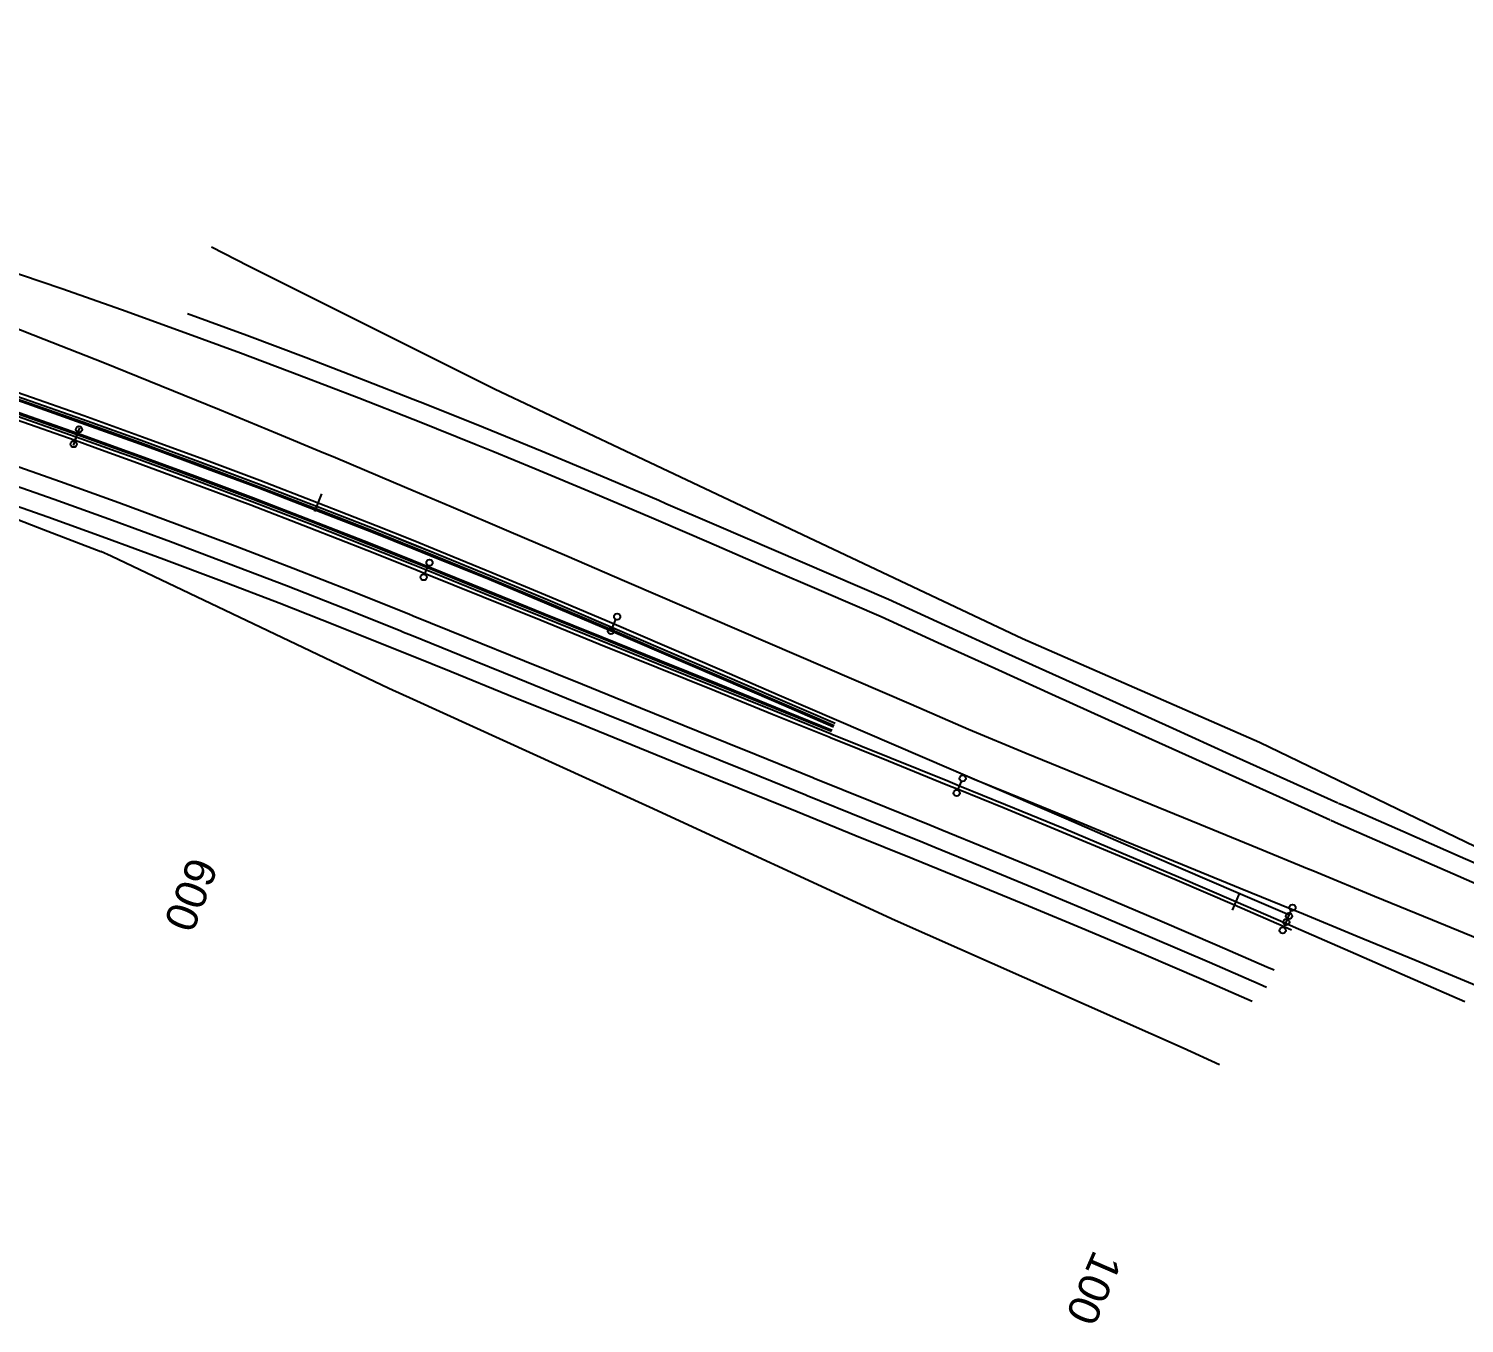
# Model space of a CAD drawing. Extents: x 387562 to 388546, y 804386 to 804945.
# Drawn here: x 388269.2 to 388384.1, y 804530.2 to 804633.8 of the extents above; entities that cross this region are included whole.
import ezdxf
from ezdxf.enums import TextEntityAlignment as Align

# ---------------------------------------------------------------- set-up
doc = ezdxf.new("R2010")
doc.units = 0
doc.layers.get('0').update_dxf_attribs({"linetype": 'CONTINUOUS'})
doc.styles.add('ARIAL', font='ARIAL.FON')

msp = doc.modelspace()

# ---------------------------------------------------------------- linework, layer by layer
at = {"color": 3}
for p, q in [((388273.2911, 804601.856), (388272.7886, 804600.4427)), ((388273.0399, 804601.1493), (388276.2363, 804600)), ((388292.6604, 804596.5765), (388292.1177, 804595.1781)), ((388366.1577, 804564.6584), (388365.5618, 804563.2819))]:
    msp.add_line(p, q, dxfattribs=at)
at = {"color": 1}
for p, q in [((388272.9126, 804600.7914), (388273.1671, 804601.5073)), ((388300.9349, 804590.1453), (388301.22, 804590.8496)), ((388315.9385, 804585.8293), (388316.2391, 804586.5271)), ((388343.6058, 804572.8764), (388343.8909, 804573.5807)), ((388369.7053, 804561.8812), (388370.0102, 804562.5771)), ((388369.9934, 804562.5442), (388370.294, 804563.242))]:
    msp.add_line(p, q, dxfattribs=at)
at = {"color": 2, "linetype": 'CONTINUOUS'}
for points in [[(388200, 804633.7997), (388203.8574, 804632.8929), (388208.7789, 804631.6989), (388213.6917, 804630.4697), (388218.5956, 804629.2055), (388223.4904, 804627.9063), (388228.3758, 804626.5721), (388233.2515, 804625.2031), (388238.1174, 804623.7993), (388242.973, 804622.3608), (388247.8183, 804620.8876), (388252.6529, 804619.3799), (388257.4767, 804617.8376), (388262.2892, 804616.261), (388267.0905, 804614.65), (388271.88, 804613.0047), (388276.6577, 804611.3253), (388281.4233, 804609.6118), (388286.1765, 804607.8643), (388290.9172, 804606.083), (388295.6449, 804604.2677), (388300, 804602.5598)], [(388200, 804624.2463), (388201.6969, 804623.8474), (388206.5539, 804622.669), (388211.4023, 804621.4559), (388216.2419, 804620.2083), (388221.0725, 804618.9261), (388225.8938, 804617.6095), (388230.7055, 804616.2584), (388235.5075, 804614.873), (388240.2995, 804613.4533), (388245.0812, 804611.9995), (388249.8524, 804610.5115), (388254.6129, 804608.9895), (388259.3623, 804607.4336), (388264.1006, 804605.8437), (388268.8273, 804604.22), (388273.5424, 804602.5627), (388278.2454, 804600.8716), (388280.6163, 804600)], [(388200, 804622.7054), (388201.3485, 804622.3884), (388206.195, 804621.2125), (388211.033, 804620.0021), (388215.8622, 804618.7571), (388220.6825, 804617.4777), (388225.4934, 804616.1639), (388230.2949, 804614.8157), (388235.0866, 804613.4333), (388239.8683, 804612.0167), (388244.6397, 804610.5659), (388249.4007, 804609.0812), (388254.151, 804607.5624), (388258.8903, 804606.0098), (388263.6183, 804604.4233), (388268.335, 804602.8031), (388273.0399, 804601.1493), (388276.2363, 804600)], [(388300, 804602.5598), (388300.3596, 804602.4188), (388305.061, 804600.5362), (388306.3729, 804600)], [(388259.8272, 804600), (388261.9001, 804599.3625), (388266.5952, 804597.7968), (388271.2645, 804596.1555), (388275.9338, 804594.4766), (388280.591, 804592.7643), (388285.2359, 804591.0186), (388289.8681, 804589.2397), (388294.4874, 804587.4278), (388299.0892, 804585.5846), (388299.0937, 804585.5827), (388300, 804585.216)], [(388276.2363, 804600), (388277.745, 804599.4575), (388282.4378, 804597.7321), (388287.1182, 804595.9731), (388291.7858, 804594.1806), (388296.4405, 804592.3548), (388300, 804590.9291)], [(388280.6163, 804600), (388282.9363, 804599.1471), (388287.6148, 804597.389), (388292.2805, 804595.5976), (388296.9334, 804593.773), (388300, 804592.545)], [(388306.3729, 804600), (388309.7488, 804598.6201), (388314.4228, 804596.6706), (388319.0827, 804594.6878), (388319.6494, 804594.4439), (388323.6821, 804592.7068), (388328.2742, 804590.7287), (388332.8662, 804588.7506), (388337.4583, 804586.7724), (388342.0092, 804584.6986), (388346.56, 804582.6249), (388348.3867, 804581.8102), (388351.1152, 804580.5611), (388355.6732, 804578.504), (388360.2312, 804576.4468), (388364.7893, 804574.3897), (388369.3473, 804572.3326), (388373.4185, 804570.4952)], [(388300, 804592.545), (388301.5731, 804591.9151), (388306.1994, 804590.0241), (388310.8121, 804588.1002), (388315.4109, 804586.1433), (388315.9701, 804585.9027), (388320.0028, 804584.1655), (388324.5949, 804582.1874), (388329.1869, 804580.2093), (388333.779, 804578.2312)], [(388300, 804590.9291), (388301.0775, 804590.4975), (388301.082, 804590.4956), (388305.7168, 804588.6199), (388310.3517, 804586.7442), (388314.9865, 804584.8685), (388319.6213, 804582.9928), (388324.2562, 804581.1171), (388328.891, 804579.2413), (388333.4239, 804577.4069), (388333.5258, 804577.3656), (388338.1607, 804575.4899), (388342.7955, 804573.6142), (388343.7484, 804573.2286), (388347.4274, 804571.7312), (388352.05, 804569.8255), (388356.663, 804567.8967), (388361.2663, 804565.9449), (388365.8598, 804563.9701), (388369.8577, 804562.2292), (388370.4434, 804561.9726)], [(388300, 804585.216), (388303.7286, 804583.707), (388308.3634, 804581.8313), (388312.9982, 804579.9556), (388317.6331, 804578.0799), (388322.2679, 804576.2041), (388326.9028, 804574.3284), (388331.4357, 804572.494), (388331.5376, 804572.4527), (388336.1724, 804570.577), (388340.8073, 804568.7013), (388341.7601, 804568.3157), (388345.4196, 804566.8262), (388350.0177, 804564.9306), (388354.6063, 804563.0121), (388359.1852, 804561.0706), (388363.7543, 804559.1063), (388367.7311, 804557.3745), (388368.3168, 804557.118)], [(388373.469, 804570.4729), (388374.0547, 804570.2163), (388378.6345, 804568.21), (388383.2144, 804566.2038), (388387.7942, 804564.1975), (388392.374, 804562.1913), (388396.9539, 804560.185), (388400, 804558.8506)]]:
    msp.add_lwpolyline(points, dxfattribs=at)
at = {"color": 7, "linetype": 'CONTINUOUS'}
for points in [[(388200, 804631.74), (388203.389, 804630.9317), (388208.2852, 804629.6952), (388213.1651, 804628.3965), (388218.0287, 804627.0383), (388222.8758, 804625.6236), (388227.7064, 804624.1551), (388232.5207, 804622.6356), (388237.3187, 804621.0678), (388242.1008, 804619.4546), (388246.8671, 804617.7987), (388251.6181, 804616.1029), (388256.3542, 804614.3697), (388261.076, 804612.6019), (388265.7841, 804610.8022), (388270.4791, 804608.9732), (388275.1618, 804607.1176), (388279.833, 804605.2378), (388284.4936, 804603.3366), (388289.1445, 804601.4163), (388292.5395, 804600)], [(388200, 804624.5544), (388201.7666, 804624.1392), (388206.6256, 804622.9603), (388211.4761, 804621.7467), (388216.3178, 804620.4985), (388221.1505, 804619.2158), (388225.9738, 804617.8986), (388230.7877, 804616.5469), (388235.5917, 804615.1609), (388240.3857, 804613.7407), (388245.1695, 804612.2862), (388249.9428, 804610.7976), (388254.7053, 804609.2749), (388259.4568, 804607.7183), (388264.197, 804606.1278), (388268.9258, 804604.5034), (388273.6429, 804602.8453), (388278.3479, 804601.1536), (388281.4857, 804600)], [(388200, 804624.0398), (388201.6502, 804623.6519), (388206.5058, 804622.4738), (388211.3528, 804621.2611), (388216.191, 804620.0138), (388221.0202, 804618.732), (388225.8401, 804617.4157), (388230.6505, 804616.0651), (388235.4511, 804614.6801), (388240.2417, 804613.2608), (388245.0221, 804611.8074), (388249.7919, 804610.3199), (388254.551, 804608.7983), (388259.2991, 804607.2428), (388264.036, 804605.6534), (388268.7613, 804604.0302), (388273.475, 804602.3733), (388278.1768, 804600.6827), (388280.0338, 804600)], [(388200, 804623.937), (388201.627, 804623.5546), (388206.4819, 804622.3767), (388211.3282, 804621.1642), (388216.1657, 804619.9171), (388220.9942, 804618.6355), (388225.8134, 804617.3194), (388230.6231, 804615.9689), (388235.423, 804614.5841), (388240.213, 804613.1651), (388244.9926, 804611.7118), (388249.7618, 804610.2245), (388254.5202, 804608.7032), (388259.2676, 804607.1478), (388264.0038, 804605.5587), (388268.7285, 804603.9357), (388273.4415, 804602.279), (388278.1426, 804600.5888), (388279.744, 804600)], [(388200, 804623.0146), (388201.4184, 804622.6812), (388206.267, 804621.5048), (388211.1071, 804620.2938), (388215.9384, 804619.0483), (388220.7607, 804617.7683), (388225.5738, 804616.4539), (388230.3773, 804615.1052), (388235.171, 804613.7222), (388239.9548, 804612.305), (388244.7283, 804610.8536), (388249.4914, 804609.3682), (388254.2437, 804607.8488), (388258.985, 804606.2955), (388263.7151, 804604.7083), (388268.4338, 804603.0875), (388273.1407, 804601.4329), (388277.1259, 804600)], [(388200, 804622.9119), (388201.3952, 804622.5839), (388206.2431, 804621.4077), (388211.0825, 804620.1969), (388215.9131, 804618.9516), (388220.7347, 804617.6718), (388225.5471, 804616.3576), (388230.3499, 804615.009), (388235.143, 804613.6262), (388239.9261, 804612.2092), (388244.6989, 804610.758), (388249.4613, 804609.2728), (388254.2129, 804607.7536), (388258.9535, 804606.2006), (388263.683, 804604.6137), (388268.4009, 804602.993), (388273.1072, 804601.3387), (388276.8303, 804600)], [(388200, 804622.3972), (388201.2788, 804622.0966), (388206.1232, 804620.9213), (388210.9591, 804619.7113), (388215.7863, 804618.4669), (388220.6045, 804617.188), (388225.4134, 804615.8747), (388230.2127, 804614.5272), (388235.0024, 804613.1453), (388239.782, 804611.7293), (388244.5515, 804610.2792), (388249.3104, 804608.7951), (388254.0586, 804607.277), (388258.7958, 804605.725), (388263.5219, 804604.1393), (388268.2365, 804602.5198), (388272.9394, 804600.8667), (388275.3497, 804600)], [(388300, 804608.2153), (388286.822, 804614.807), (388283.8759, 804616.3322)], [(388317.0086, 804600), (388306.528, 804604.95), (388300, 804608.2153)], [(388253.6335, 804600), (388256.5726, 804598.9751), (388261.2052, 804597.2786), (388265.8113, 804595.5286), (388270.4051, 804593.7385), (388275.0082, 804591.9683)], [(388264.7298, 804600), (388267.0876, 804599.2137), (388271.7669, 804597.5689), (388276.4464, 804595.8863), (388281.1137, 804594.1703), (388285.7686, 804592.4208), (388290.4108, 804590.6381), (388295.0402, 804588.8222), (388299.6519, 804586.975), (388299.6565, 804586.9732), (388300, 804586.8341)], [(388275.3497, 804600), (388277.6424, 804599.1756), (388282.3333, 804597.4509), (388287.0116, 804595.6927), (388291.6773, 804593.901), (388296.33, 804592.0759), (388300, 804590.6059)], [(388276.8303, 804600), (388277.8136, 804599.6464), (388282.5078, 804597.9205), (388287.1896, 804596.161), (388291.8585, 804594.368), (388296.5146, 804592.5416), (388300, 804591.1456)], [(388277.1259, 804600), (388277.8478, 804599.7404), (388282.5427, 804598.0142), (388287.2251, 804596.2545), (388291.8947, 804594.4612), (388296.5514, 804592.6346), (388300, 804591.2533)], [(388279.744, 804600), (388282.8314, 804598.8649), (388287.5079, 804597.1077), (388292.1716, 804595.317), (388296.8225, 804593.4931), (388300, 804592.2208)], [(388280.0338, 804600), (388282.8663, 804598.9587), (388287.5434, 804597.2011), (388292.2078, 804595.4103), (388296.8593, 804593.5861), (388300, 804592.3285)], [(388281.4857, 804600), (388283.0408, 804599.4283), (388287.7213, 804597.6695), (388292.389, 804595.8773), (388297.0439, 804594.0519), (388300, 804592.8681)], [(388292.5395, 804600), (388293.7869, 804599.4796), (388298.4218, 804597.5289), (388300, 804596.8599)], [(388400, 804561.4633), (388388.196, 804566.817), (388367.751, 804576.695), (388348.785, 804584.992), (388317.0086, 804600)], [(388300, 804596.8599), (388303.0504, 804595.5667), (388307.674, 804593.5953), (388312.2938, 804591.6171), (388316.9112, 804589.6346), (388317.4735, 804589.3927), (388321.5062, 804587.6555), (388326.0982, 804585.6774), (388330.6903, 804583.6993), (388335.2824, 804581.7212), (388339.8744, 804579.743), (388344.4665, 804577.7649), (388349.0802, 804575.837), (388353.7082, 804573.9424), (388358.3363, 804572.0479), (388362.9644, 804570.1534), (388367.5925, 804568.2589), (388371.7262, 804566.5667)], [(388300, 804592.8681), (388301.6856, 804592.1932), (388306.3139, 804590.3014), (388310.9285, 804588.3766), (388315.5293, 804586.4189), (388316.0888, 804586.1782), (388320.1215, 804584.4411), (388324.7136, 804582.4629), (388329.3056, 804580.4848), (388333.8977, 804578.5067), (388338.4898, 804576.5286), (388343.0818, 804574.5505), (388344.9186, 804573.7592), (388347.6955, 804572.6225), (388352.3236, 804570.728), (388356.9516, 804568.8335), (388361.5797, 804566.939), (388366.2078, 804565.0444), (388370.3415, 804563.3523)], [(388300, 804592.3285), (388301.4977, 804591.7288), (388306.1227, 804589.8383), (388310.734, 804587.9149), (388315.3315, 804585.9586), (388315.8907, 804585.7181), (388319.9233, 804583.9809), (388324.5154, 804582.0028), (388329.1074, 804580.0247), (388333.6995, 804578.0466)], [(388300, 804592.2208), (388301.4602, 804591.6361), (388306.0845, 804589.7459), (388310.6952, 804587.8228), (388315.292, 804585.8668), (388315.8512, 804585.6262), (388319.8837, 804583.8891), (388324.4758, 804581.911), (388329.0679, 804579.9329), (388333.6599, 804577.9547)], [(388300, 804580.126), (388298.057, 804581.011), (388275.821, 804591.596), (388275.0138, 804591.98)], [(388300, 804591.2533), (388301.1904, 804590.7765), (388301.1949, 804590.7747), (388305.8298, 804588.8989), (388310.4646, 804587.0232), (388315.0994, 804585.1475), (388319.7343, 804583.2718), (388324.3691, 804581.3961), (388329.0039, 804579.5204), (388333.5368, 804577.6859)], [(388300, 804591.1456), (388301.1529, 804590.6838), (388301.1574, 804590.682), (388305.7922, 804588.8062), (388310.4271, 804586.9305), (388315.0619, 804585.0548), (388319.6967, 804583.1791), (388324.3316, 804581.3034), (388328.9664, 804579.4277), (388333.4993, 804577.5932)], [(388300, 804590.6059), (388300.9649, 804590.2194), (388300.9695, 804590.2176), (388305.6043, 804588.3418), (388310.2391, 804586.4661), (388314.874, 804584.5904), (388319.5088, 804582.7147), (388324.1436, 804580.839), (388328.7785, 804578.9633), (388333.3114, 804577.1288), (388333.4133, 804577.0875), (388338.0481, 804575.2118), (388342.683, 804573.3361), (388343.6358, 804572.9505), (388347.3137, 804571.4535), (388351.9349, 804569.5484), (388356.5466, 804567.6202), (388361.1485, 804565.669), (388365.7406, 804563.6948), (388369.7373, 804561.9544), (388370.323, 804561.6978)], [(388300, 804586.8341), (388304.2913, 804585.0975), (388308.9261, 804583.2217), (388313.561, 804581.346), (388318.1958, 804579.4703), (388322.8306, 804577.5946), (388327.4655, 804575.7189), (388331.9984, 804573.8844), (388332.1003, 804573.8432), (388336.7351, 804571.9674), (388341.37, 804570.0917), (388342.3228, 804569.7061), (388345.9879, 804568.2144), (388350.5929, 804566.316), (388355.1884, 804564.3945), (388359.7742, 804562.4501), (388364.3502, 804560.4829), (388368.333, 804558.7485), (388368.9187, 804558.4919)], [(388364.5547, 804550.8987), (388361.629, 804552.218), (388338.589, 804562.447), (388318.911, 804571.512), (388300, 804580.126)], [(388371.7528, 804566.5553), (388372.3441, 804566.3115), (388376.9679, 804564.4055), (388381.5916, 804562.4995), (388386.2154, 804560.5935), (388390.8391, 804558.6874), (388395.4629, 804556.7814), (388400, 804554.9111)], [(388370.3484, 804563.3494), (388370.9398, 804563.1056), (388375.5635, 804561.1996), (388380.1873, 804559.2936), (388384.811, 804557.3876), (388389.4348, 804555.4816), (388394.0585, 804553.5755), (388398.6823, 804551.6695), (388400, 804551.1263)]]:
    msp.add_lwpolyline(points, dxfattribs=at)
at = {"color": 3, "linetype": 'CONTINUOUS'}
for points in [[(388200, 804624.5544), (388201.7666, 804624.1392), (388206.6256, 804622.9603), (388211.4761, 804621.7467), (388216.3178, 804620.4985), (388221.1505, 804619.2158), (388225.9738, 804617.8986), (388230.7877, 804616.5469), (388235.5917, 804615.1609), (388240.3857, 804613.7407), (388245.1695, 804612.2862), (388249.9428, 804610.7976), (388254.7053, 804609.2749), (388259.4568, 804607.7183), (388264.197, 804606.1278), (388268.9258, 804604.5034), (388273.6429, 804602.8453), (388278.3479, 804601.1536), (388281.4857, 804600)], [(388276.2363, 804600), (388277.745, 804599.4575), (388282.4378, 804597.7321), (388287.1182, 804595.9731), (388291.7858, 804594.1806), (388296.4405, 804592.3548), (388300, 804590.9291)], [(388281.4857, 804600), (388283.0408, 804599.4283), (388287.7213, 804597.6695), (388292.389, 804595.8773), (388297.0439, 804594.0519), (388300, 804592.8681)], [(388300, 804592.8681), (388301.6856, 804592.1932), (388306.3139, 804590.3014), (388310.9285, 804588.3766), (388315.5293, 804586.4189), (388316.0888, 804586.1782), (388320.1215, 804584.4411), (388324.7136, 804582.4629), (388329.3056, 804580.4848), (388333.8977, 804578.5067), (388338.4898, 804576.5286), (388343.0818, 804574.5505), (388347.6739, 804572.5724), (388352.2659, 804570.5942), (388356.858, 804568.6161), (388361.4501, 804566.638), (388366.0421, 804564.6599), (388370.1437, 804562.8931)], [(388300, 804590.9291), (388301.0775, 804590.4975), (388301.082, 804590.4956), (388305.7168, 804588.6199), (388310.3517, 804586.7442), (388314.9865, 804584.8685), (388319.6213, 804582.9928), (388324.2562, 804581.1171), (388328.891, 804579.2413), (388333.4239, 804577.4069), (388333.5258, 804577.3656), (388338.1607, 804575.4899), (388342.7955, 804573.6142), (388343.7484, 804573.2286), (388347.4274, 804571.7312), (388352.05, 804569.8255), (388356.663, 804567.8967), (388361.2663, 804565.9449), (388365.8598, 804563.9701), (388369.8577, 804562.2292), (388370.4434, 804561.9726), (388375.0232, 804559.9663), (388379.6031, 804557.9601), (388384.1829, 804555.9538)]]:
    msp.add_lwpolyline(points, dxfattribs=at)
at = {"color": 1, "linetype": 'CONTINUOUS'}
for points in [[(388200, 804624.2452), (388201.6967, 804623.8464), (388206.5536, 804622.668), (388211.402, 804621.455), (388216.2416, 804620.2073), (388221.0722, 804618.9251), (388225.8935, 804617.6085), (388230.7052, 804616.2574), (388235.5072, 804614.872), (388240.2992, 804613.4524), (388245.0809, 804611.9985), (388249.8521, 804610.5106), (388254.6126, 804608.9886), (388259.362, 804607.4326), (388264.1003, 804605.8428), (388268.827, 804604.2191), (388273.542, 804602.5617), (388278.2451, 804600.8707), (388280.6134, 804600)], [(388200, 804622.7064), (388201.3487, 804622.3894), (388206.1952, 804621.2135), (388211.0332, 804620.0031), (388215.8625, 804618.7581), (388220.6827, 804617.4787), (388225.4937, 804616.1648), (388230.2951, 804614.8167), (388235.0869, 804613.4342), (388239.8686, 804612.0176), (388244.64, 804610.5669), (388249.401, 804609.0821), (388254.1513, 804607.5634), (388258.8906, 804606.0107), (388263.6187, 804604.4243), (388268.3353, 804602.8041), (388273.0402, 804601.1503), (388276.2393, 804600)], [(388281.9359, 804611.0216), (388286.6992, 804609.2704), (388291.4498, 804607.4852), (388296.1876, 804605.6661), (388300, 804604.1711)], [(388300, 804604.1711), (388300.9123, 804603.8133), (388305.6236, 804601.9268), (388310.3213, 804600.0066), (388310.3371, 804600)], [(388254.5674, 804600), (388256.6966, 804599.3939), (388261.4179, 804597.9421), (388266.1029, 804596.3799), (388270.762, 804594.7422), (388275.4093, 804593.0712), (388280.0445, 804591.3671), (388284.6674, 804589.63), (388289.2779, 804587.8598), (388293.8755, 804586.0568), (388298.4602, 804584.2209), (388300, 804583.5978)], [(388276.2393, 804600), (388277.7453, 804599.4585), (388282.4381, 804597.733), (388287.1185, 804595.974), (388291.7862, 804594.1816), (388296.4409, 804592.3557), (388300, 804590.9301)], [(388280.6134, 804600), (388282.936, 804599.1461), (388287.6144, 804597.3881), (388292.2802, 804595.5967), (388296.933, 804593.772), (388300, 804592.5439)], [(388310.3371, 804600), (388315.0052, 804598.0529), (388319.675, 804596.0659), (388320.2429, 804595.8216), (388324.2755, 804594.0844), (388328.8676, 804592.1063), (388333.4597, 804590.1282), (388338.0517, 804588.1501), (388342.6026, 804586.0763), (388347.1534, 804584.0025), (388351.7086, 804581.9387), (388356.2666, 804579.8816), (388360.8247, 804577.8245), (388365.3827, 804575.7673), (388369.9407, 804573.7102), (388374.0119, 804571.8729)], [(388300, 804592.5439), (388301.5727, 804591.9142), (388306.199, 804590.0232), (388310.8117, 804588.0992), (388315.4105, 804586.1424), (388315.9697, 804585.9018), (388320.0024, 804584.1646), (388324.5945, 804582.1865), (388329.1865, 804580.2084), (388333.7786, 804578.2303)], [(388300, 804590.9301), (388301.0778, 804590.4984), (388301.0824, 804590.4966), (388305.7172, 804588.6209), (388310.352, 804586.7451), (388314.9869, 804584.8694), (388319.6217, 804582.9937), (388324.2566, 804581.118), (388328.8914, 804579.2423), (388333.4243, 804577.4078)], [(388300, 804583.5978), (388303.0382, 804582.3683), (388307.6166, 804580.5155), (388312.1961, 804578.6624), (388312.754, 804578.4366), (388316.8252, 804576.789), (388321.4612, 804574.9128), (388326.0972, 804573.0367), (388330.7332, 804571.1605), (388335.3691, 804569.2843), (388340.0051, 804567.4081), (388344.6383, 804565.5254), (388349.2618, 804563.6204), (388353.8754, 804561.6923), (388358.4791, 804559.7411), (388363.0728, 804557.7668), (388367.1674, 804555.9839)], [(388374.0709, 804571.8468), (388374.6566, 804571.5903), (388379.2364, 804569.584), (388383.8162, 804567.5777), (388388.3961, 804565.5715), (388392.9759, 804563.5652), (388397.5557, 804561.5589), (388400, 804560.4882)]]:
    msp.add_lwpolyline(points, dxfattribs=at)
at = {"color": 1}
for centre, radius in [((388273.2508, 804601.7426), 0.2497), ((388272.8296, 804600.558), 0.2477), ((388301.3137, 804591.0811), 0.2497), ((388300.842, 804589.9157), 0.2477), ((388316.3379, 804586.7565), 0.2497), ((388315.8405, 804585.6018), 0.2477), ((388343.9846, 804573.8122), 0.2497), ((388343.5129, 804572.6468), 0.2477), ((388370.3928, 804563.4713), 0.2497), ((388369.8954, 804562.3166), 0.2477), ((388370.1104, 804562.8059), 0.2497), ((388369.6059, 804561.6543), 0.2477)]:
    msp.add_circle(centre, radius, dxfattribs=at)

# ---------------------------------------------------------------- texts
at = {"color": 2, "style": 'ARIAL'}
for s, rotation, p in [('600', 248.791, (388284.4494, 804566.7787)), ('100', 246.593, (388356.81, 804535.1975))]:
    msp.add_text(s, height=2.5, rotation=rotation, dxfattribs=at).set_placement(p, align=Align.TOP_LEFT)

doc.saveas('drawing.dxf')
